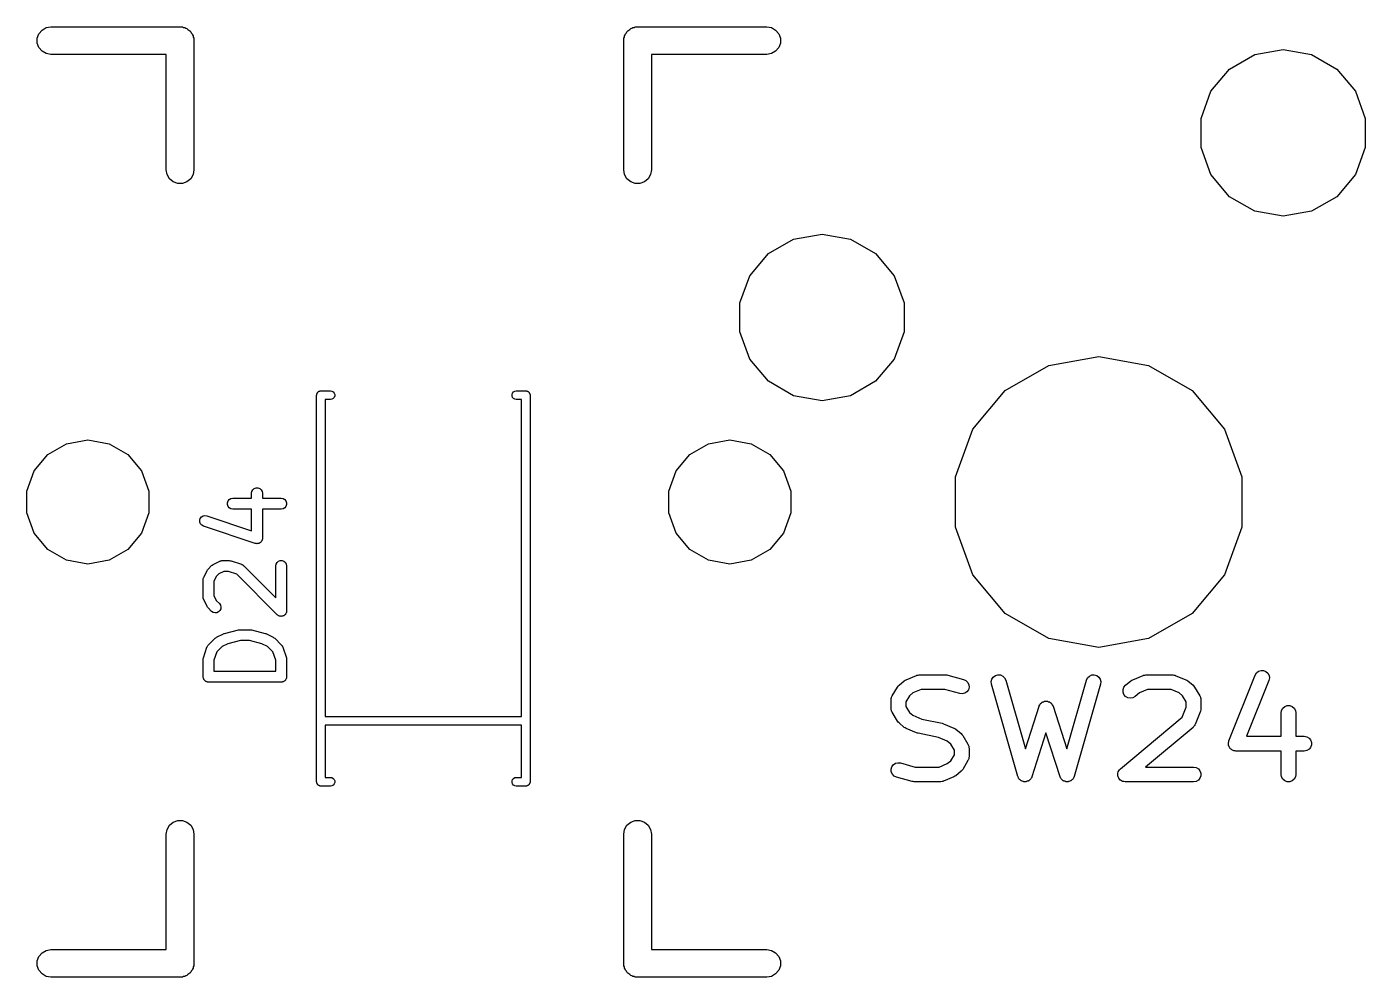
# Model space of a CAD drawing. Header units: millimetres. Extents: x 37 to 156, y -137 to -19.
# Drawn here: x 111.24 to 129.67, y -94.54 to -81.46 of the extents above; entities that cross this region are included whole.
import ezdxf

# ---------------------------------------------------------------- set-up
doc = ezdxf.new("R2010")
doc.units = ezdxf.units.MM
doc.layers.add('BLACK', color=7, linetype='Continuous')

# ---------------------------------------------------------------- blocks, each defined once
blk = doc.blocks.new('hhskb2-F.SilkS')
at = {"layer": 'BLACK'}
for p, q in [((111.507, -81.471), (111.572, -81.4595)), ((111.572, -81.4595), (113.35, -81.4595)), ((113.35, -81.4595), (113.366, -81.4624)), ((113.366, -81.4624), (113.383, -81.4624)), ((113.383, -81.4624), (113.399, -81.4681)), ((119.601, -81.4681), (119.617, -81.4624)), ((119.617, -81.4624), (119.634, -81.4624)), ((119.634, -81.4624), (119.65, -81.4595)), ((119.65, -81.4595), (121.428, -81.4595)), ((121.428, -81.4595), (121.493, -81.471)), ((111.384, -81.6169), (111.407, -81.5547)), ((111.384, -81.6831), (111.384, -81.6169)), ((111.407, -81.5547), (111.45, -81.5041)), ((111.45, -81.5041), (111.507, -81.471)), ((113.399, -81.4681), (113.415, -81.471)), ((113.415, -81.471), (113.43, -81.4793)), ((113.43, -81.4793), (113.445, -81.485)), ((113.445, -81.485), (113.458, -81.4957)), ((113.458, -81.4957), (113.472, -81.5041)), ((113.472, -81.5041), (113.483, -81.5168)), ((113.483, -81.5168), (113.496, -81.5275)), ((113.496, -81.5275), (113.504, -81.542)), ((113.504, -81.542), (113.515, -81.5547)), ((113.515, -81.5547), (113.521, -81.5704)), ((113.521, -81.5704), (113.529, -81.5848)), ((113.529, -81.5848), (113.532, -81.6013)), ((113.532, -81.6013), (113.538, -81.6169)), ((113.538, -81.6169), (113.538, -81.6336)), ((113.538, -81.6336), (113.54, -81.65)), ((119.459, -81.65), (119.462, -81.6336)), ((119.462, -81.6169), (119.468, -81.6013)), ((119.462, -81.6336), (119.462, -81.6169)), ((119.468, -81.6013), (119.471, -81.5848)), ((119.471, -81.5848), (119.479, -81.5704)), ((119.479, -81.5704), (119.485, -81.5547)), ((119.485, -81.5547), (119.496, -81.542)), ((119.496, -81.542), (119.504, -81.5275)), ((119.504, -81.5275), (119.517, -81.5168)), ((119.517, -81.5168), (119.528, -81.5041)), ((119.528, -81.5041), (119.542, -81.4957)), ((119.542, -81.4957), (119.555, -81.485)), ((119.555, -81.485), (119.57, -81.4793)), ((119.57, -81.4793), (119.585, -81.471)), ((119.585, -81.471), (119.601, -81.4681)), ((121.493, -81.471), (121.55, -81.5041)), ((121.55, -81.5041), (121.593, -81.5547)), ((121.593, -81.5547), (121.616, -81.6169)), ((121.616, -81.6169), (121.616, -81.6831)), ((111.407, -81.7452), (111.384, -81.6831)), ((111.45, -81.7959), (111.407, -81.7452)), ((111.507, -81.829), (111.45, -81.7959)), ((111.572, -81.8405), (111.507, -81.829)), ((113.54, -81.65), (113.54, -83.428)), ((119.459, -83.428), (119.459, -81.65)), ((121.493, -81.829), (121.428, -81.8405)), ((121.55, -81.7959), (121.493, -81.829)), ((121.593, -81.7452), (121.55, -81.7959)), ((121.616, -81.6831), (121.593, -81.7452)), ((128.148, -81.8418), (128.54, -81.7726)), ((128.54, -81.7726), (128.932, -81.8418)), ((113.159, -81.8405), (111.572, -81.8405)), ((113.159, -83.428), (113.159, -81.8405)), ((121.428, -81.8405), (119.84, -81.8405)), ((119.84, -81.8405), (119.84, -83.428)), ((127.802, -82.0411), (128.148, -81.8418)), ((128.932, -81.8418), (129.278, -82.0411)), ((127.546, -82.3463), (127.802, -82.0411)), ((129.278, -82.0411), (129.534, -82.3463)), ((127.41, -82.7208), (127.546, -82.3463)), ((129.534, -82.3463), (129.67, -82.7208)), ((127.41, -83.1192), (127.41, -82.7208)), ((129.67, -82.7208), (129.67, -83.1192)), ((127.546, -83.4937), (127.41, -83.1192)), ((129.67, -83.1192), (129.534, -83.4937)), ((113.171, -83.4932), (113.159, -83.428)), ((113.54, -83.428), (113.529, -83.4932)), ((119.471, -83.4932), (119.459, -83.428)), ((119.84, -83.428), (119.829, -83.4932)), ((113.204, -83.5505), (113.171, -83.4932)), ((113.255, -83.593), (113.204, -83.5505)), ((113.317, -83.6156), (113.255, -83.593)), ((113.383, -83.6156), (113.317, -83.6156)), ((113.445, -83.593), (113.383, -83.6156)), ((113.496, -83.5505), (113.445, -83.593)), ((113.529, -83.4932), (113.496, -83.5505)), ((119.504, -83.5505), (119.471, -83.4932)), ((119.555, -83.593), (119.504, -83.5505)), ((119.617, -83.6156), (119.555, -83.593)), ((119.683, -83.6156), (119.617, -83.6156)), ((119.745, -83.593), (119.683, -83.6156)), ((119.796, -83.5505), (119.745, -83.593)), ((119.829, -83.4932), (119.796, -83.5505)), ((127.802, -83.7989), (127.546, -83.4937)), ((129.534, -83.4937), (129.278, -83.7989)), ((128.148, -83.9982), (127.802, -83.7989)), ((129.278, -83.7989), (128.932, -83.9982)), ((128.54, -84.0674), (128.148, -83.9982)), ((128.932, -83.9982), (128.54, -84.0674)), ((121.452, -84.5811), (121.798, -84.3818)), ((121.798, -84.3818), (122.19, -84.3126)), ((122.19, -84.3126), (122.582, -84.3818)), ((122.582, -84.3818), (122.928, -84.5811)), ((121.196, -84.8863), (121.452, -84.5811)), ((122.928, -84.5811), (123.184, -84.8863)), ((121.06, -85.2608), (121.196, -84.8863)), ((123.184, -84.8863), (123.32, -85.2608)), ((121.06, -85.6592), (121.06, -85.2608)), ((123.32, -85.2608), (123.32, -85.6592)), ((121.196, -86.0337), (121.06, -85.6592)), ((123.32, -85.6592), (123.184, -86.0337)), ((121.452, -86.3389), (121.196, -86.0337)), ((123.184, -86.0337), (122.928, -86.3389)), ((125.315, -86.1192), (126, -85.9985)), ((126, -85.9985), (126.685, -86.1192)), ((124.713, -86.4667), (125.315, -86.1192)), ((126.685, -86.1192), (127.287, -86.4667)), ((121.798, -86.5382), (121.452, -86.3389)), ((122.928, -86.3389), (122.582, -86.5382)), ((115.23, -86.53), (115.231, -86.5248)), ((115.23, -91.85), (115.23, -86.53)), ((115.231, -86.5196), (115.233, -86.5147)), ((115.231, -86.5248), (115.231, -86.5196)), ((115.233, -86.5147), (115.234, -86.5095)), ((115.234, -86.5095), (115.236, -86.5049)), ((115.236, -86.5049), (115.238, -86.5)), ((115.238, -86.5), (115.241, -86.496)), ((115.241, -86.496), (115.244, -86.4914)), ((115.244, -86.4914), (115.248, -86.4881)), ((115.248, -86.4881), (115.251, -86.484)), ((115.251, -86.484), (115.256, -86.4814)), ((115.256, -86.4814), (115.26, -86.478)), ((115.26, -86.478), (115.265, -86.4762)), ((115.265, -86.4762), (115.269, -86.4736)), ((115.269, -86.4736), (115.275, -86.4727)), ((115.275, -86.4727), (115.28, -86.4709)), ((115.28, -86.4709), (115.285, -86.4709)), ((115.285, -86.4709), (115.29, -86.47)), ((115.29, -86.47), (115.42, -86.47)), ((115.42, -86.59), (115.35, -86.59)), ((115.35, -86.59), (115.35, -90.95)), ((115.42, -86.47), (115.441, -86.4736)), ((115.441, -86.5864), (115.42, -86.59)), ((115.441, -86.4736), (115.459, -86.484)), ((115.459, -86.576), (115.441, -86.5864)), ((115.459, -86.484), (115.472, -86.5)), ((115.472, -86.56), (115.459, -86.576)), ((115.472, -86.5), (115.479, -86.5196)), ((115.479, -86.5404), (115.472, -86.56)), ((115.479, -86.5196), (115.479, -86.5404)), ((117.921, -86.5196), (117.928, -86.5)), ((117.921, -86.5404), (117.921, -86.5196)), ((117.928, -86.56), (117.921, -86.5404)), ((117.928, -86.5), (117.941, -86.484)), ((117.941, -86.576), (117.928, -86.56)), ((117.941, -86.484), (117.959, -86.4736)), ((117.959, -86.5864), (117.941, -86.576)), ((117.959, -86.4736), (117.98, -86.47)), ((117.98, -86.59), (117.959, -86.5864)), ((117.98, -86.47), (118.11, -86.47)), ((118.05, -86.59), (117.98, -86.59)), ((118.05, -90.95), (118.05, -86.59)), ((118.11, -86.47), (118.115, -86.4709)), ((118.115, -86.4709), (118.12, -86.4709)), ((118.12, -86.4709), (118.125, -86.4727)), ((118.125, -86.4727), (118.131, -86.4736)), ((118.131, -86.4736), (118.135, -86.4762)), ((118.135, -86.4762), (118.14, -86.478)), ((118.14, -86.478), (118.144, -86.4814)), ((118.144, -86.4814), (118.149, -86.484)), ((118.149, -86.484), (118.152, -86.4881)), ((118.152, -86.4881), (118.156, -86.4914)), ((118.156, -86.4914), (118.159, -86.496)), ((118.159, -86.496), (118.162, -86.5)), ((118.162, -86.5), (118.164, -86.5049)), ((118.164, -86.5049), (118.166, -86.5095)), ((118.166, -86.5095), (118.167, -86.5147)), ((118.167, -86.5147), (118.169, -86.5196)), ((118.169, -86.5196), (118.169, -86.5248)), ((118.169, -86.5248), (118.17, -86.53)), ((118.17, -86.53), (118.17, -91.85)), ((122.19, -86.6074), (121.798, -86.5382)), ((122.582, -86.5382), (122.19, -86.6074)), ((124.267, -86.9992), (124.713, -86.4667)), ((127.287, -86.4667), (127.733, -86.9992)), ((111.788, -87.1974), (112.08, -87.1458)), ((112.08, -87.1458), (112.372, -87.1974)), ((120.628, -87.1974), (120.92, -87.1458)), ((120.92, -87.1458), (121.212, -87.1974)), ((124.029, -87.6524), (124.267, -86.9992)), ((127.733, -86.9992), (127.971, -87.6524)), ((111.34, -87.5729), (111.531, -87.3457)), ((111.531, -87.3457), (111.788, -87.1974)), ((112.372, -87.1974), (112.629, -87.3457)), ((112.629, -87.3457), (112.82, -87.5729)), ((120.18, -87.5729), (120.371, -87.3457)), ((120.371, -87.3457), (120.628, -87.1974)), ((121.212, -87.1974), (121.469, -87.3457)), ((121.469, -87.3457), (121.66, -87.5729)), ((111.239, -87.8517), (111.34, -87.5729)), ((112.82, -87.5729), (112.921, -87.8517)), ((120.079, -87.8517), (120.18, -87.5729)), ((121.66, -87.5729), (121.761, -87.8517)), ((124.029, -88.3476), (124.029, -87.6524)), ((127.971, -87.6524), (127.971, -88.3476)), ((111.239, -88.1483), (111.239, -87.8517)), ((112.921, -87.8517), (112.921, -88.1483)), ((114.334, -87.8805), (114.339, -87.8548)), ((114.334, -87.9483), (114.334, -87.8805)), ((114.339, -87.8548), (114.352, -87.8323)), ((114.352, -87.8323), (114.372, -87.8155)), ((114.372, -87.8155), (114.396, -87.8066)), ((114.396, -87.8066), (114.422, -87.8066)), ((114.422, -87.8066), (114.447, -87.8155)), ((114.447, -87.8155), (114.467, -87.8323)), ((114.467, -87.8323), (114.48, -87.8548)), ((114.48, -87.8548), (114.484, -87.8805)), ((114.484, -87.8805), (114.484, -87.9483)), ((120.079, -88.1483), (120.079, -87.8517)), ((121.761, -87.8517), (121.761, -88.1483)), ((114.002, -88.0103), (114.011, -87.9858)), ((114.002, -88.0364), (114.002, -88.0103)), ((114.011, -88.0608), (114.002, -88.0364)), ((114.011, -87.9858), (114.028, -87.9659)), ((114.028, -88.0808), (114.011, -88.0608)), ((114.028, -87.9659), (114.05, -87.9529)), ((114.05, -88.0938), (114.028, -88.0808)), ((114.05, -87.9529), (114.076, -87.9483)), ((114.076, -88.0983), (114.05, -88.0938)), ((114.076, -87.9483), (114.334, -87.9483)), ((114.334, -88.0983), (114.076, -88.0983)), ((114.334, -88.3955), (114.334, -88.0983)), ((114.484, -87.9483), (114.742, -87.9483)), ((114.742, -88.0983), (114.484, -88.0983)), ((114.484, -88.0983), (114.484, -88.4995)), ((114.742, -87.9483), (114.768, -87.9529)), ((114.768, -88.0938), (114.742, -88.0983)), ((114.768, -87.9529), (114.791, -87.9659)), ((114.791, -88.0808), (114.768, -88.0938)), ((114.791, -87.9659), (114.807, -87.9858)), ((114.807, -88.0608), (114.791, -88.0808)), ((114.807, -87.9858), (114.816, -88.0103)), ((114.816, -88.0364), (114.807, -88.0608)), ((114.816, -88.0103), (114.816, -88.0364)), ((111.34, -88.4271), (111.239, -88.1483)), ((112.921, -88.1483), (112.82, -88.4271)), ((113.621, -88.2504), (113.629, -88.2257)), ((113.621, -88.2765), (113.621, -88.2504)), ((113.631, -88.3007), (113.621, -88.2765)), ((113.629, -88.2257), (113.645, -88.2053)), ((113.645, -88.2053), (113.667, -88.1917)), ((113.667, -88.1917), (113.693, -88.1865)), ((113.693, -88.1865), (113.718, -88.1903)), ((113.718, -88.1903), (114.334, -88.3955)), ((120.18, -88.4271), (120.079, -88.1483)), ((121.761, -88.1483), (121.66, -88.4271)), ((111.531, -88.6543), (111.34, -88.4271)), ((112.82, -88.4271), (112.629, -88.6543)), ((113.648, -88.3202), (113.631, -88.3007)), ((113.671, -88.3326), (113.648, -88.3202)), ((114.385, -88.5707), (113.671, -88.3326)), ((120.371, -88.6543), (120.18, -88.4271)), ((121.66, -88.4271), (121.469, -88.6543)), ((124.267, -89.0008), (124.029, -88.3476)), ((127.971, -88.3476), (127.733, -89.0008)), ((114.391, -88.5715), (114.385, -88.5707)), ((114.396, -88.5734), (114.391, -88.5715)), ((114.404, -88.5734), (114.396, -88.5734)), ((114.411, -88.5745), (114.404, -88.5734)), ((114.417, -88.5734), (114.411, -88.5745)), ((114.422, -88.5734), (114.417, -88.5734)), ((114.429, -88.5708), (114.422, -88.5734)), ((114.437, -88.5693), (114.429, -88.5708)), ((114.441, -88.5664), (114.437, -88.5693)), ((114.447, -88.5645), (114.441, -88.5664)), ((114.452, -88.5596), (114.447, -88.5645)), ((114.459, -88.5556), (114.452, -88.5596)), ((114.462, -88.5513), (114.459, -88.5556)), ((114.467, -88.5477), (114.462, -88.5513)), ((114.47, -88.5412), (114.467, -88.5477)), ((114.475, -88.5352), (114.47, -88.5412)), ((114.477, -88.53), (114.475, -88.5352)), ((114.48, -88.5252), (114.477, -88.53)), ((114.481, -88.5177), (114.48, -88.5252)), ((114.483, -88.5105), (114.481, -88.5177)), ((114.484, -88.4995), (114.483, -88.505)), ((114.483, -88.505), (114.483, -88.5105)), ((111.788, -88.8026), (111.531, -88.6543)), ((112.08, -88.8541), (111.788, -88.8026)), ((112.372, -88.8026), (112.08, -88.8541)), ((112.629, -88.6543), (112.372, -88.8026)), ((113.804, -88.861), (113.899, -88.8134)), ((113.899, -88.8134), (113.903, -88.8122)), ((113.903, -88.8122), (113.907, -88.81)), ((113.907, -88.81), (113.916, -88.8085)), ((113.916, -88.8085), (113.924, -88.806)), ((113.924, -88.806), (113.929, -88.8062)), ((113.929, -88.8062), (113.933, -88.8055)), ((113.933, -88.8055), (114.028, -88.8055)), ((114.028, -88.8055), (114.04, -88.8076)), ((114.04, -88.8076), (114.052, -88.8093)), ((114.052, -88.8093), (114.195, -88.8569)), ((114.672, -88.8548), (114.685, -88.8323)), ((114.685, -88.8323), (114.705, -88.8155)), ((114.705, -88.8155), (114.729, -88.8066)), ((114.729, -88.8066), (114.755, -88.8066)), ((114.755, -88.8066), (114.78, -88.8155)), ((114.78, -88.8155), (114.8, -88.8323)), ((114.8, -88.8323), (114.813, -88.8548)), ((120.628, -88.8026), (120.371, -88.6543)), ((120.92, -88.8541), (120.628, -88.8026)), ((121.212, -88.8026), (120.92, -88.8541)), ((121.469, -88.6543), (121.212, -88.8026)), ((113.675, -89.0374), (113.723, -88.9422)), ((113.723, -88.9422), (113.73, -88.9325)), ((113.73, -88.9325), (113.737, -88.9227)), ((113.737, -88.9227), (113.785, -88.8751)), ((113.785, -88.8751), (113.794, -88.8682)), ((113.794, -88.8682), (113.804, -88.861)), ((113.852, -89.0201), (113.817, -89.0887)), ((113.882, -88.9897), (113.852, -89.0201)), ((113.951, -88.9555), (113.882, -88.9897)), ((114.016, -88.9555), (113.951, -88.9555)), ((114.13, -88.9936), (114.016, -88.9555)), ((114.689, -89.5526), (114.13, -88.9936)), ((114.195, -88.8569), (114.198, -88.859)), ((114.198, -88.859), (114.203, -88.8601)), ((114.203, -88.8601), (114.21, -88.8652)), ((114.21, -88.8652), (114.218, -88.8693)), ((114.218, -88.8693), (114.22, -88.8726)), ((114.22, -88.8726), (114.224, -88.8751)), ((114.224, -88.8751), (114.667, -89.3185)), ((114.667, -88.8805), (114.672, -88.8548)), ((114.667, -89.3185), (114.667, -88.8805)), ((114.813, -88.8548), (114.817, -88.8805)), ((114.817, -88.8805), (114.817, -89.4995)), ((124.713, -89.5332), (124.267, -89.0008)), ((127.733, -89.0008), (127.287, -89.5332)), ((113.667, -89.071), (113.668, -89.0667)), ((113.667, -89.309), (113.667, -89.071)), ((113.668, -89.0624), (113.67, -89.054)), ((113.668, -89.0667), (113.668, -89.0624)), ((113.67, -89.054), (113.672, -89.0453)), ((113.672, -89.0453), (113.674, -89.0416)), ((113.674, -89.0416), (113.675, -89.0374)), ((113.817, -89.0887), (113.817, -89.2913)), ((113.668, -89.3133), (113.667, -89.309)), ((113.668, -89.3176), (113.668, -89.3133)), ((113.67, -89.326), (113.668, -89.3176)), ((113.672, -89.3347), (113.67, -89.326)), ((113.674, -89.3384), (113.672, -89.3347)), ((113.675, -89.3426), (113.674, -89.3384)), ((113.723, -89.4378), (113.675, -89.3426)), ((113.817, -89.2913), (113.852, -89.3599)), ((113.852, -89.3599), (113.891, -89.3989)), ((113.73, -89.4475), (113.723, -89.4378)), ((113.737, -89.4573), (113.73, -89.4475)), ((113.785, -89.5049), (113.737, -89.4573)), ((113.806, -89.5199), (113.785, -89.5049)), ((113.831, -89.5266), (113.806, -89.5199)), ((113.857, -89.5243), (113.831, -89.5266)), ((113.881, -89.5133), (113.857, -89.5243)), ((113.899, -89.4949), (113.881, -89.5133)), ((113.891, -89.3989), (113.906, -89.4202)), ((113.91, -89.4713), (113.899, -89.4949)), ((113.906, -89.4202), (113.912, -89.4454)), ((113.912, -89.4454), (113.91, -89.4713)), ((114.697, -89.5582), (114.689, -89.5526)), ((114.705, -89.5645), (114.697, -89.5582)), ((114.708, -89.5656), (114.705, -89.5645)), ((114.711, -89.5675), (114.708, -89.5656)), ((114.72, -89.57), (114.711, -89.5675)), ((114.729, -89.5734), (114.72, -89.57)), ((114.733, -89.5734), (114.729, -89.5734)), ((114.736, -89.5742), (114.733, -89.5734)), ((114.746, -89.5734), (114.736, -89.5742)), ((114.755, -89.5734), (114.746, -89.5734)), ((114.759, -89.5723), (114.755, -89.5734)), ((114.762, -89.572), (114.759, -89.5723)), ((114.771, -89.5678), (114.762, -89.572)), ((114.78, -89.5645), (114.771, -89.5678)), ((114.782, -89.5624), (114.78, -89.5645)), ((114.785, -89.561), (114.782, -89.5624)), ((114.792, -89.554), (114.785, -89.561)), ((114.8, -89.5477), (114.792, -89.554)), ((114.801, -89.5449), (114.8, -89.5477)), ((114.804, -89.5425), (114.801, -89.5449)), ((114.808, -89.5337), (114.804, -89.5425)), ((114.813, -89.5252), (114.808, -89.5337)), ((114.815, -89.5189), (114.813, -89.5219)), ((114.813, -89.5219), (114.813, -89.5252)), ((114.816, -89.5092), (114.815, -89.5189)), ((114.817, -89.4995), (114.816, -89.5092)), ((125.315, -89.8808), (124.713, -89.5332)), ((127.287, -89.5332), (126.685, -89.8808)), ((114.162, -89.7595), (114.171, -89.7579)), ((114.171, -89.7579), (114.314, -89.7579)), ((114.314, -89.7579), (114.323, -89.7595)), ((113.737, -89.9703), (113.832, -89.8751)), ((113.832, -89.8751), (113.842, -89.8682)), ((113.842, -89.8682), (113.852, -89.861)), ((113.852, -89.861), (113.947, -89.8134)), ((113.947, -89.8134), (113.955, -89.8111)), ((113.955, -89.8111), (113.962, -89.8077)), ((113.962, -89.8077), (114.153, -89.7601)), ((114.18, -89.9079), (114.007, -89.9512)), ((114.153, -89.7601), (114.162, -89.7595)), ((114.305, -89.9079), (114.18, -89.9079)), ((114.478, -89.9512), (114.305, -89.9079)), ((114.323, -89.7595), (114.332, -89.7601)), ((114.332, -89.7601), (114.522, -89.8077)), ((114.522, -89.8077), (114.53, -89.8111)), ((114.53, -89.8111), (114.538, -89.8134)), ((114.538, -89.8134), (114.633, -89.861)), ((114.633, -89.861), (114.643, -89.8682)), ((114.643, -89.8682), (114.653, -89.8751)), ((114.653, -89.8751), (114.748, -89.9703)), ((126, -90.0015), (125.315, -89.8808)), ((126.685, -89.8808), (126, -90.0015)), ((113.671, -90.1425), (113.719, -89.9996)), ((113.719, -89.9996), (113.721, -89.9958)), ((113.721, -89.9958), (113.722, -89.9916)), ((113.722, -89.9916), (113.727, -89.9844)), ((113.727, -89.9844), (113.731, -89.9767)), ((113.731, -89.9767), (113.734, -89.9738)), ((113.734, -89.9738), (113.737, -89.9703)), ((113.856, -90.0638), (113.817, -90.1784)), ((113.93, -89.9897), (113.856, -90.0638)), ((114.007, -89.9512), (113.93, -89.9897)), ((114.555, -89.9897), (114.478, -89.9512)), ((114.629, -90.0638), (114.555, -89.9897)), ((114.667, -90.1784), (114.629, -90.0638)), ((114.748, -89.9703), (114.75, -89.9738)), ((114.75, -89.9738), (114.754, -89.9767)), ((114.754, -89.9767), (114.758, -89.9844)), ((114.758, -89.9844), (114.763, -89.9916)), ((114.763, -89.9916), (114.764, -89.9958)), ((114.764, -89.9958), (114.766, -89.9996)), ((114.766, -89.9996), (114.814, -90.1425)), ((113.667, -90.1662), (113.669, -90.1543)), ((113.667, -90.4043), (113.667, -90.1662)), ((113.669, -90.1543), (113.671, -90.1425)), ((113.817, -90.1784), (113.817, -90.3293)), ((114.667, -90.3293), (114.667, -90.1784)), ((114.814, -90.1425), (114.815, -90.1543)), ((114.815, -90.1543), (114.817, -90.1662)), ((114.817, -90.1662), (114.817, -90.4043)), ((113.669, -90.4107), (113.667, -90.4043)), ((113.669, -90.4173), (113.669, -90.4107)), ((113.671, -90.4235), (113.669, -90.4173)), ((113.672, -90.4299), (113.671, -90.4235)), ((113.675, -90.4356), (113.672, -90.4299)), ((113.677, -90.4418), (113.675, -90.4356)), ((113.682, -90.4468), (113.677, -90.4418)), ((113.685, -90.4525), (113.682, -90.4468)), ((113.69, -90.4567), (113.685, -90.4525)), ((113.694, -90.4617), (113.69, -90.4567)), ((113.7, -90.465), (113.694, -90.4617)), ((113.705, -90.4692), (113.7, -90.465)), ((113.711, -90.4715), (113.705, -90.4692)), ((113.717, -90.4748), (113.711, -90.4715)), ((113.723, -90.4759), (113.717, -90.4748)), ((113.729, -90.4781), (113.723, -90.4759)), ((113.736, -90.4781), (113.729, -90.4781)), ((113.742, -90.4793), (113.736, -90.4781)), ((114.742, -90.4793), (113.742, -90.4793)), ((113.817, -90.3293), (114.667, -90.3293)), ((114.749, -90.4781), (114.742, -90.4793)), ((114.755, -90.4781), (114.749, -90.4781)), ((114.762, -90.4759), (114.755, -90.4781)), ((114.768, -90.4748), (114.762, -90.4759)), ((114.774, -90.4715), (114.768, -90.4748)), ((114.78, -90.4692), (114.774, -90.4715)), ((114.785, -90.465), (114.78, -90.4692)), ((114.791, -90.4617), (114.785, -90.465)), ((114.795, -90.4567), (114.791, -90.4617)), ((114.8, -90.4525), (114.795, -90.4567)), ((114.803, -90.4468), (114.8, -90.4525)), ((114.807, -90.4418), (114.803, -90.4468)), ((114.81, -90.4356), (114.807, -90.4418)), ((114.813, -90.4299), (114.81, -90.4356)), ((114.814, -90.4235), (114.813, -90.4299)), ((114.816, -90.4173), (114.814, -90.4235)), ((114.817, -90.4043), (114.816, -90.4107)), ((114.816, -90.4107), (114.816, -90.4173)), ((123.25, -90.5224), (123.322, -90.4619)), ((123.322, -90.4619), (123.336, -90.4544)), ((123.336, -90.4544), (123.348, -90.4462)), ((123.348, -90.4462), (123.493, -90.3857)), ((123.493, -90.3857), (123.496, -90.3852)), ((123.496, -90.3852), (123.498, -90.3841)), ((123.498, -90.3841), (123.513, -90.3814)), ((123.513, -90.3814), (123.528, -90.378)), ((123.528, -90.378), (123.53, -90.3783)), ((123.53, -90.3783), (123.533, -90.3779)), ((123.533, -90.3779), (123.895, -90.3779)), ((123.895, -90.3779), (123.909, -90.3803)), ((123.909, -90.3803), (123.923, -90.3816)), ((123.923, -90.3816), (124.14, -90.4421)), ((124.14, -90.4421), (124.172, -90.4573)), ((124.172, -90.4573), (124.197, -90.4825)), ((124.197, -90.4825), (124.212, -90.5146)), ((124.52, -90.4723), (124.528, -90.4381)), ((124.523, -90.5074), (124.52, -90.4723)), ((124.528, -90.4381), (124.548, -90.4089)), ((124.548, -90.4089), (124.577, -90.3882)), ((124.577, -90.3882), (124.611, -90.3785)), ((124.611, -90.3785), (124.646, -90.381)), ((124.646, -90.381), (124.678, -90.3953)), ((124.678, -90.3953), (124.703, -90.4199)), ((124.703, -90.4199), (124.719, -90.4516)), ((124.719, -90.4516), (124.99, -91.399)), ((125.559, -91.399), (125.83, -90.4516)), ((125.83, -90.4516), (125.845, -90.4199)), ((125.845, -90.4199), (125.871, -90.3953)), ((125.871, -90.3953), (125.903, -90.381)), ((125.903, -90.381), (125.938, -90.3785)), ((125.938, -90.3785), (125.972, -90.3882)), ((125.972, -90.3882), (126, -90.4089)), ((126, -90.4089), (126.02, -90.4381)), ((126.02, -90.4381), (126.029, -90.4723)), ((126.029, -90.4723), (126.025, -90.5074)), ((126.37, -90.5224), (126.443, -90.4619)), ((126.443, -90.4619), (126.456, -90.4544)), ((126.456, -90.4544), (126.469, -90.4462)), ((126.469, -90.4462), (126.614, -90.3857)), ((126.614, -90.3857), (126.616, -90.3852)), ((126.616, -90.3852), (126.618, -90.3841)), ((126.618, -90.3841), (126.634, -90.3814)), ((126.634, -90.3814), (126.648, -90.378)), ((126.648, -90.378), (126.651, -90.3783)), ((126.651, -90.3783), (126.653, -90.3779)), ((126.653, -90.3779), (127.016, -90.3779)), ((127.016, -90.3779), (127.018, -90.3783)), ((127.018, -90.3783), (127.021, -90.378)), ((127.021, -90.378), (127.036, -90.3814)), ((127.036, -90.3814), (127.051, -90.3841)), ((127.051, -90.3841), (127.053, -90.3852)), ((127.053, -90.3852), (127.055, -90.3857)), ((127.055, -90.3857), (127.2, -90.4462)), ((127.2, -90.4462), (127.213, -90.4544)), ((127.213, -90.4544), (127.226, -90.4619)), ((127.226, -90.4619), (127.299, -90.5224)), ((127.793, -91.2885), (128.155, -90.3813)), ((128.344, -90.4568), (128.037, -91.2246)), ((128.155, -90.3813), (128.174, -90.3513)), ((128.174, -90.3513), (128.202, -90.3295)), ((128.202, -90.3295), (128.235, -90.3185)), ((128.235, -90.3185), (128.27, -90.3196)), ((128.27, -90.3196), (128.303, -90.3327)), ((128.303, -90.3327), (128.33, -90.3562)), ((128.33, -90.3562), (128.346, -90.3873)), ((128.351, -90.4222), (128.344, -90.4568)), ((128.346, -90.3873), (128.351, -90.4222)), ((123.147, -90.6867), (123.152, -90.6782)), ((123.152, -90.6782), (123.155, -90.6692)), ((123.155, -90.6692), (123.228, -90.5482)), ((123.228, -90.5482), (123.239, -90.5354)), ((123.239, -90.5354), (123.25, -90.5224)), ((123.393, -90.6675), (123.344, -90.7496)), ((123.441, -90.6279), (123.393, -90.6675)), ((123.553, -90.5811), (123.441, -90.6279)), ((123.882, -90.5811), (123.553, -90.5811)), ((124.086, -90.6379), (123.882, -90.5811)), ((124.121, -90.6413), (124.086, -90.6379)), ((124.155, -90.6325), (124.121, -90.6413)), ((124.184, -90.6125), (124.155, -90.6325)), ((124.205, -90.5838), (124.184, -90.6125)), ((124.214, -90.5498), (124.205, -90.5838)), ((124.212, -90.5146), (124.214, -90.5498)), ((124.886, -91.7774), (124.523, -90.5074)), ((126.025, -90.5074), (125.662, -91.7774)), ((126.335, -90.5825), (126.348, -90.5494)), ((126.335, -90.6178), (126.335, -90.5825)), ((126.347, -90.651), (126.335, -90.6178)), ((126.37, -90.6781), (126.347, -90.651)), ((126.348, -90.5494), (126.37, -90.5224)), ((126.4, -90.6958), (126.37, -90.6781)), ((126.5, -90.6785), (126.47, -90.6961)), ((126.561, -90.6279), (126.5, -90.6785)), ((126.673, -90.5811), (126.561, -90.6279)), ((126.996, -90.5811), (126.673, -90.5811)), ((127.108, -90.6279), (126.996, -90.5811)), ((127.155, -90.6675), (127.108, -90.6279)), ((127.205, -90.7496), (127.155, -90.6675)), ((127.299, -90.5224), (127.31, -90.5354)), ((127.31, -90.5354), (127.321, -90.5482)), ((127.321, -90.5482), (127.393, -90.6692)), ((127.393, -90.6692), (127.397, -90.6782)), ((127.397, -90.6782), (127.402, -90.6867)), ((123.141, -90.7214), (123.142, -90.7118)), ((123.141, -90.8424), (123.141, -90.7214)), ((123.142, -90.852), (123.141, -90.8424)), ((123.142, -90.7118), (123.143, -90.7021)), ((123.143, -90.8617), (123.142, -90.852)), ((123.143, -90.7021), (123.145, -90.6946)), ((123.145, -90.8692), (123.143, -90.8617)), ((123.145, -90.6946), (123.147, -90.6867)), ((123.344, -90.7496), (123.344, -90.8142)), ((123.344, -90.8142), (123.393, -90.8963)), ((124.99, -91.399), (125.178, -90.8114)), ((125.178, -90.8114), (125.179, -90.8078)), ((125.179, -90.8078), (125.18, -90.8039)), ((125.18, -90.8039), (125.188, -90.7923)), ((125.188, -90.7923), (125.194, -90.7802)), ((125.194, -90.7802), (125.197, -90.7775)), ((125.197, -90.7775), (125.199, -90.7741)), ((125.199, -90.7741), (125.21, -90.7657)), ((125.21, -90.7657), (125.22, -90.7565)), ((125.22, -90.7565), (125.224, -90.7549)), ((125.224, -90.7549), (125.227, -90.7525)), ((125.227, -90.7525), (125.24, -90.7483)), ((125.24, -90.7483), (125.253, -90.7431)), ((125.253, -90.7431), (125.257, -90.7429)), ((125.257, -90.7429), (125.261, -90.7417)), ((125.261, -90.7417), (125.274, -90.7422)), ((125.274, -90.7422), (125.288, -90.7417)), ((125.288, -90.7417), (125.292, -90.7429)), ((125.292, -90.7429), (125.296, -90.7431)), ((125.296, -90.7431), (125.309, -90.7483)), ((125.309, -90.7483), (125.322, -90.7525)), ((125.322, -90.7525), (125.325, -90.7549)), ((125.325, -90.7549), (125.329, -90.7565)), ((125.329, -90.7565), (125.339, -90.7657)), ((125.339, -90.7657), (125.349, -90.7741)), ((125.349, -90.7741), (125.352, -90.7775)), ((125.352, -90.7775), (125.355, -90.7802)), ((125.355, -90.7802), (125.361, -90.7923)), ((125.361, -90.7923), (125.368, -90.8039)), ((125.368, -90.8039), (125.369, -90.8078)), ((125.369, -90.8078), (125.371, -90.8114)), ((125.371, -90.8114), (125.559, -91.399)), ((126.435, -90.7021), (126.4, -90.6958)), ((126.47, -90.6961), (126.435, -90.7021)), ((127.149, -90.9622), (127.205, -90.8228)), ((127.205, -90.8228), (127.205, -90.7496)), ((127.402, -90.6867), (127.403, -90.6946)), ((127.405, -90.8613), (127.402, -90.8771)), ((127.403, -90.6946), (127.406, -90.7021)), ((127.408, -90.8456), (127.405, -90.8613)), ((127.406, -90.7021), (127.406, -90.7118)), ((127.406, -90.7118), (127.408, -90.7214)), ((127.408, -90.7214), (127.408, -90.8424)), ((127.408, -90.8424), (127.408, -90.844)), ((127.408, -90.844), (127.408, -90.8456)), ((128.517, -90.8681), (128.535, -90.8375)), ((128.535, -90.8375), (128.562, -90.8149)), ((128.562, -90.8149), (128.595, -90.8028)), ((128.595, -90.8028), (128.63, -90.8028)), ((128.63, -90.8028), (128.663, -90.8149)), ((128.663, -90.8149), (128.69, -90.8375)), ((128.69, -90.8375), (128.708, -90.8681)), ((115.35, -90.95), (118.05, -90.95)), ((123.147, -90.8771), (123.145, -90.8692)), ((123.152, -90.8856), (123.147, -90.8771)), ((123.155, -90.8947), (123.152, -90.8856)), ((123.228, -91.0156), (123.155, -90.8947)), ((123.239, -91.0284), (123.228, -91.0156)), ((123.25, -91.0414), (123.239, -91.0284)), ((123.322, -91.1019), (123.25, -91.0414)), ((123.393, -90.8963), (123.441, -90.9359)), ((123.441, -90.9359), (123.563, -90.9868)), ((123.563, -90.9868), (123.844, -91.0453)), ((123.844, -91.0453), (123.853, -91.0489)), ((123.853, -91.0489), (123.862, -91.051)), ((126.298, -91.6715), (127.149, -90.9622)), ((127.401, -90.8801), (127.328, -91.0615)), ((127.402, -90.8771), (127.401, -90.8785)), ((127.401, -90.8785), (127.401, -90.8801)), ((128.511, -90.9029), (128.517, -90.8681)), ((128.511, -91.2246), (128.511, -90.9029)), ((128.708, -90.8681), (128.714, -90.9029)), ((128.714, -90.9029), (128.714, -91.2246)), ((118.05, -91.07), (115.35, -91.07)), ((115.35, -91.07), (115.35, -91.79)), ((118.05, -91.79), (118.05, -91.07)), ((123.336, -91.1094), (123.322, -91.1019)), ((123.348, -91.1176), (123.336, -91.1094)), ((123.493, -91.1781), (123.348, -91.1176)), ((123.503, -91.1802), (123.493, -91.1781)), ((123.512, -91.1837), (123.503, -91.1802)), ((123.793, -91.2423), (123.512, -91.1837)), ((123.862, -91.051), (124.007, -91.1115)), ((124.007, -91.1115), (124.02, -91.1196)), ((124.02, -91.1196), (124.033, -91.1272)), ((124.033, -91.1272), (124.106, -91.1877)), ((124.106, -91.1877), (124.117, -91.2006)), ((124.117, -91.2006), (124.128, -91.2134)), ((124.128, -91.2134), (124.2, -91.3344)), ((125.274, -91.1757), (125.081, -91.7805)), ((125.468, -91.7805), (125.274, -91.1757)), ((127.299, -91.1019), (126.643, -91.6479)), ((127.304, -91.0962), (127.299, -91.1019)), ((127.309, -91.0915), (127.304, -91.0962)), ((127.315, -91.0828), (127.309, -91.0915)), ((127.322, -91.0749), (127.315, -91.0828)), ((127.324, -91.0679), (127.322, -91.0749)), ((127.328, -91.0615), (127.324, -91.0679)), ((128.037, -91.2246), (128.511, -91.2246)), ((128.714, -91.2246), (128.83, -91.2246)), ((128.83, -91.2246), (128.865, -91.2307)), ((128.865, -91.2307), (128.896, -91.2484)), ((123.915, -91.2931), (123.793, -91.2423)), ((123.962, -91.3327), (123.915, -91.2931)), ((124.012, -91.4148), (123.962, -91.3327)), ((124.012, -91.4795), (124.012, -91.4148)), ((124.2, -91.3344), (124.204, -91.3435)), ((124.204, -91.3435), (124.209, -91.3519)), ((124.209, -91.3519), (124.21, -91.3598)), ((124.21, -91.3598), (124.213, -91.3673)), ((124.213, -91.3673), (124.213, -91.3771)), ((124.213, -91.3771), (124.215, -91.3867)), ((124.215, -91.3867), (124.215, -91.5076)), ((127.785, -91.323), (127.787, -91.3158)), ((127.787, -91.3334), (127.785, -91.323)), ((127.787, -91.3085), (127.79, -91.2987)), ((127.787, -91.3158), (127.787, -91.3085)), ((127.787, -91.3438), (127.787, -91.3334)), ((127.789, -91.3507), (127.787, -91.3438)), ((127.79, -91.3579), (127.789, -91.3507)), ((127.79, -91.2987), (127.793, -91.2885)), ((127.795, -91.3672), (127.79, -91.3579)), ((127.799, -91.377), (127.795, -91.3672)), ((127.804, -91.3826), (127.799, -91.377)), ((127.807, -91.389), (127.804, -91.3826)), ((127.815, -91.396), (127.807, -91.389)), ((127.822, -91.404), (127.815, -91.396)), ((127.828, -91.4077), (127.822, -91.404)), ((127.833, -91.4125), (127.828, -91.4077)), ((127.843, -91.4164), (127.833, -91.4125)), ((127.852, -91.4217), (127.843, -91.4164)), ((128.896, -91.404), (128.865, -91.4217)), ((128.896, -91.2484), (128.918, -91.2754)), ((128.918, -91.377), (128.896, -91.404)), ((128.918, -91.2754), (128.93, -91.3085)), ((128.93, -91.3438), (128.918, -91.377)), ((128.93, -91.3085), (128.93, -91.3438)), ((123.171, -91.6166), (123.2, -91.5966)), ((123.2, -91.5966), (123.234, -91.5878)), ((123.234, -91.5878), (123.269, -91.5912)), ((123.269, -91.5912), (123.474, -91.6479)), ((123.803, -91.6479), (123.915, -91.6012)), ((123.915, -91.6012), (123.962, -91.5615)), ((123.962, -91.5615), (124.012, -91.4795)), ((124.2, -91.5599), (124.128, -91.6808)), ((124.204, -91.5508), (124.2, -91.5599)), ((124.209, -91.5424), (124.204, -91.5508)), ((124.21, -91.5344), (124.209, -91.5424)), ((124.213, -91.5269), (124.21, -91.5344)), ((124.215, -91.5076), (124.213, -91.5172)), ((124.213, -91.5172), (124.213, -91.5269)), ((127.859, -91.4229), (127.852, -91.4217)), ((127.866, -91.4256), (127.859, -91.4229)), ((127.877, -91.426), (127.866, -91.4256)), ((127.887, -91.4278), (127.877, -91.426)), ((128.511, -91.4278), (127.887, -91.4278)), ((128.511, -91.7495), (128.511, -91.4278)), ((128.83, -91.4278), (128.714, -91.4278)), ((128.714, -91.4278), (128.714, -91.7495)), ((128.865, -91.4217), (128.83, -91.4278)), ((123.141, -91.6793), (123.151, -91.6453)), ((123.144, -91.7144), (123.141, -91.6793)), ((123.159, -91.7466), (123.144, -91.7144)), ((123.151, -91.6453), (123.171, -91.6166)), ((123.183, -91.7717), (123.159, -91.7466)), ((123.215, -91.7869), (123.183, -91.7717)), ((123.474, -91.6479), (123.803, -91.6479)), ((124.007, -91.7828), (123.862, -91.8433)), ((124.02, -91.7746), (124.007, -91.7828)), ((124.033, -91.7671), (124.02, -91.7746)), ((124.106, -91.7066), (124.033, -91.7671)), ((124.117, -91.6937), (124.106, -91.7066)), ((124.128, -91.6808), (124.117, -91.6937)), ((124.889, -91.7825), (124.886, -91.7774)), ((124.89, -91.788), (124.889, -91.7825)), ((125.078, -91.7855), (125.077, -91.7909)), ((125.081, -91.7805), (125.078, -91.7855)), ((125.47, -91.7855), (125.468, -91.7805)), ((125.472, -91.7909), (125.47, -91.7855)), ((125.66, -91.7825), (125.659, -91.788)), ((125.662, -91.7774), (125.66, -91.7825)), ((126.263, -91.7315), (126.269, -91.7151)), ((126.263, -91.7317), (126.263, -91.7315)), ((126.263, -91.7319), (126.263, -91.7317)), ((126.263, -91.7492), (126.263, -91.7319)), ((126.263, -91.7668), (126.263, -91.7492)), ((126.263, -91.767), (126.263, -91.7668)), ((126.263, -91.7672), (126.263, -91.767)), ((126.269, -91.7835), (126.263, -91.7672)), ((126.269, -91.7151), (126.275, -91.6987)), ((126.275, -91.8), (126.269, -91.7835)), ((126.275, -91.6984), (126.286, -91.685)), ((126.275, -91.6986), (126.275, -91.6984)), ((126.275, -91.6987), (126.275, -91.6986)), ((126.286, -91.685), (126.298, -91.6717)), ((126.298, -91.6716), (126.298, -91.6715)), ((126.298, -91.6717), (126.298, -91.6716)), ((126.643, -91.6479), (127.306, -91.6479)), ((127.306, -91.6479), (127.341, -91.6541)), ((127.341, -91.6541), (127.372, -91.6717)), ((127.372, -91.6717), (127.394, -91.6987)), ((127.394, -91.6987), (127.406, -91.7319)), ((127.406, -91.7672), (127.394, -91.8003)), ((127.406, -91.7319), (127.406, -91.7672)), ((128.517, -91.7843), (128.511, -91.7495)), ((128.535, -91.8148), (128.517, -91.7843)), ((128.708, -91.7843), (128.69, -91.8148)), ((128.714, -91.7495), (128.708, -91.7843)), ((115.231, -91.8552), (115.23, -91.85)), ((115.231, -91.8604), (115.231, -91.8552)), ((115.233, -91.8653), (115.231, -91.8604)), ((115.234, -91.8705), (115.233, -91.8653)), ((115.236, -91.8751), (115.234, -91.8705)), ((115.238, -91.88), (115.236, -91.8751)), ((115.241, -91.884), (115.238, -91.88)), ((115.244, -91.8886), (115.241, -91.884)), ((115.248, -91.8919), (115.244, -91.8886)), ((115.251, -91.896), (115.248, -91.8919)), ((115.256, -91.8986), (115.251, -91.896)), ((115.26, -91.902), (115.256, -91.8986)), ((115.265, -91.9038), (115.26, -91.902)), ((115.269, -91.9064), (115.265, -91.9038)), ((115.275, -91.9073), (115.269, -91.9064)), ((115.28, -91.9091), (115.275, -91.9073)), ((115.285, -91.9091), (115.28, -91.9091)), ((115.29, -91.91), (115.285, -91.9091)), ((115.42, -91.91), (115.29, -91.91)), ((115.35, -91.79), (115.42, -91.79)), ((115.42, -91.79), (115.441, -91.7936)), ((115.441, -91.9064), (115.42, -91.91)), ((115.441, -91.7936), (115.459, -91.804)), ((115.459, -91.896), (115.441, -91.9064)), ((115.459, -91.804), (115.472, -91.82)), ((115.472, -91.88), (115.459, -91.896)), ((115.472, -91.82), (115.479, -91.8396)), ((115.479, -91.8604), (115.472, -91.88)), ((115.479, -91.8396), (115.479, -91.8604)), ((117.921, -91.8396), (117.928, -91.82)), ((117.921, -91.8604), (117.921, -91.8396)), ((117.928, -91.88), (117.921, -91.8604)), ((117.928, -91.82), (117.941, -91.804)), ((117.941, -91.896), (117.928, -91.88)), ((117.941, -91.804), (117.959, -91.7936)), ((117.959, -91.9064), (117.941, -91.896)), ((117.959, -91.7936), (117.98, -91.79)), ((117.98, -91.91), (117.959, -91.9064)), ((117.98, -91.79), (118.05, -91.79)), ((118.11, -91.91), (117.98, -91.91)), ((118.115, -91.9091), (118.11, -91.91)), ((118.12, -91.9091), (118.115, -91.9091)), ((118.125, -91.9073), (118.12, -91.9091)), ((118.131, -91.9064), (118.125, -91.9073)), ((118.135, -91.9038), (118.131, -91.9064)), ((118.14, -91.902), (118.135, -91.9038)), ((118.144, -91.8986), (118.14, -91.902)), ((118.149, -91.896), (118.144, -91.8986)), ((118.152, -91.8919), (118.149, -91.896)), ((118.156, -91.8886), (118.152, -91.8919)), ((118.159, -91.884), (118.156, -91.8886)), ((118.162, -91.88), (118.159, -91.884)), ((118.164, -91.8751), (118.162, -91.88)), ((118.166, -91.8705), (118.164, -91.8751)), ((118.167, -91.8653), (118.166, -91.8705)), ((118.169, -91.8604), (118.167, -91.8653)), ((118.17, -91.85), (118.169, -91.8552)), ((118.169, -91.8552), (118.169, -91.8604)), ((123.433, -91.8474), (123.215, -91.7869)), ((123.446, -91.8487), (123.433, -91.8474)), ((123.46, -91.8511), (123.446, -91.8487)), ((123.823, -91.8511), (123.46, -91.8511)), ((123.825, -91.8507), (123.823, -91.8511)), ((123.828, -91.851), (123.825, -91.8507)), ((123.842, -91.8477), (123.828, -91.851)), ((123.858, -91.845), (123.842, -91.8477)), ((123.86, -91.8438), (123.858, -91.845)), ((123.862, -91.8433), (123.86, -91.8438)), ((124.896, -91.7983), (124.89, -91.788)), ((124.902, -91.8092), (124.896, -91.7983)), ((124.906, -91.8131), (124.902, -91.8092)), ((124.909, -91.8178), (124.906, -91.8131)), ((124.918, -91.8253), (124.909, -91.8178)), ((124.927, -91.8337), (124.918, -91.8253)), ((124.932, -91.836), (124.927, -91.8337)), ((124.937, -91.8394), (124.932, -91.836)), ((124.948, -91.8431), (124.937, -91.8394)), ((124.959, -91.8481), (124.948, -91.8431)), ((124.965, -91.8485), (124.959, -91.8481)), ((124.97, -91.8502), (124.965, -91.8485)), ((124.982, -91.8497), (124.97, -91.8502)), ((124.995, -91.8506), (124.982, -91.8497)), ((125, -91.849), (124.995, -91.8506)), ((125.006, -91.8488), (125, -91.849)), ((125.017, -91.8442), (125.006, -91.8488)), ((125.028, -91.8409), (125.017, -91.8442)), ((125.033, -91.8376), (125.028, -91.8409)), ((125.038, -91.8354), (125.033, -91.8376)), ((125.047, -91.8273), (125.038, -91.8354)), ((125.057, -91.8202), (125.047, -91.8273)), ((125.06, -91.8155), (125.057, -91.8202)), ((125.064, -91.8117), (125.06, -91.8155)), ((125.07, -91.801), (125.064, -91.8117)), ((125.077, -91.7909), (125.07, -91.801)), ((125.479, -91.801), (125.472, -91.7909)), ((125.484, -91.8117), (125.479, -91.801)), ((125.488, -91.8155), (125.484, -91.8117)), ((125.492, -91.8202), (125.488, -91.8155)), ((125.501, -91.8273), (125.492, -91.8202)), ((125.51, -91.8354), (125.501, -91.8273)), ((125.516, -91.8376), (125.51, -91.8354)), ((125.52, -91.8409), (125.516, -91.8376)), ((125.532, -91.8442), (125.52, -91.8409)), ((125.543, -91.8488), (125.532, -91.8442)), ((125.549, -91.849), (125.543, -91.8488)), ((125.554, -91.8506), (125.549, -91.849)), ((125.566, -91.8497), (125.554, -91.8506)), ((125.578, -91.8502), (125.566, -91.8497)), ((125.584, -91.8485), (125.578, -91.8502)), ((125.589, -91.8481), (125.584, -91.8485)), ((125.6, -91.8431), (125.589, -91.8481)), ((125.612, -91.8394), (125.6, -91.8431)), ((125.616, -91.836), (125.612, -91.8394)), ((125.621, -91.8337), (125.616, -91.836)), ((125.63, -91.8253), (125.621, -91.8337)), ((125.64, -91.8178), (125.63, -91.8253)), ((125.643, -91.8131), (125.64, -91.8178)), ((125.647, -91.8092), (125.643, -91.8131)), ((125.652, -91.7983), (125.647, -91.8092)), ((125.659, -91.788), (125.652, -91.7983)), ((126.275, -91.8002), (126.275, -91.8)), ((126.275, -91.8003), (126.275, -91.8002)), ((126.286, -91.8138), (126.275, -91.8003)), ((126.297, -91.8271), (126.286, -91.8138)), ((126.297, -91.8272), (126.297, -91.8271)), ((126.298, -91.8274), (126.297, -91.8272)), ((126.313, -91.8361), (126.298, -91.8274)), ((126.328, -91.8449), (126.313, -91.8361)), ((126.328, -91.845), (126.328, -91.8449)), ((126.328, -91.8449), (126.328, -91.8449)), ((126.345, -91.8481), (126.328, -91.845)), ((126.363, -91.8511), (126.345, -91.8481)), ((127.306, -91.8511), (126.363, -91.8511)), ((126.363, -91.8511), (126.363, -91.8511)), ((126.363, -91.8511), (126.363, -91.8511)), ((127.341, -91.845), (127.306, -91.8511)), ((127.372, -91.8274), (127.341, -91.845)), ((127.394, -91.8003), (127.372, -91.8274)), ((128.562, -91.8375), (128.535, -91.8148)), ((128.595, -91.8496), (128.562, -91.8375)), ((128.63, -91.8496), (128.595, -91.8496)), ((128.663, -91.8375), (128.63, -91.8496)), ((128.69, -91.8148), (128.663, -91.8375)), ((113.159, -92.572), (113.171, -92.5068)), ((113.171, -92.5068), (113.204, -92.4495)), ((113.204, -92.4495), (113.255, -92.407)), ((113.255, -92.407), (113.317, -92.3844)), ((113.317, -92.3844), (113.383, -92.3844)), ((113.383, -92.3844), (113.445, -92.407)), ((113.445, -92.407), (113.496, -92.4495)), ((113.496, -92.4495), (113.529, -92.5068)), ((113.529, -92.5068), (113.54, -92.572)), ((119.459, -92.572), (119.471, -92.5068)), ((119.471, -92.5068), (119.504, -92.4495)), ((119.504, -92.4495), (119.555, -92.407)), ((119.555, -92.407), (119.617, -92.3844)), ((119.617, -92.3844), (119.683, -92.3844)), ((119.683, -92.3844), (119.745, -92.407)), ((119.745, -92.407), (119.796, -92.4495)), ((119.796, -92.4495), (119.829, -92.5068)), ((119.829, -92.5068), (119.84, -92.572)), ((113.159, -94.1595), (113.159, -92.572)), ((113.54, -92.572), (113.54, -94.35)), ((119.459, -94.35), (119.459, -92.572)), ((119.84, -92.572), (119.84, -94.1595)), ((111.45, -94.2041), (111.507, -94.171)), ((111.507, -94.171), (111.572, -94.1595)), ((111.572, -94.1595), (113.159, -94.1595)), ((119.84, -94.1595), (121.428, -94.1595)), ((121.428, -94.1595), (121.493, -94.171)), ((121.493, -94.171), (121.55, -94.2041)), ((111.384, -94.3169), (111.407, -94.2548)), ((111.384, -94.3831), (111.384, -94.3169)), ((111.407, -94.2548), (111.45, -94.2041)), ((113.54, -94.35), (113.538, -94.3664)), ((113.538, -94.3664), (113.538, -94.3831)), ((119.462, -94.3664), (119.459, -94.35)), ((119.462, -94.3831), (119.462, -94.3664)), ((121.55, -94.2041), (121.593, -94.2548)), ((121.593, -94.2548), (121.616, -94.3169)), ((121.616, -94.3169), (121.616, -94.3831)), ((111.407, -94.4453), (111.384, -94.3831)), ((111.45, -94.4959), (111.407, -94.4453)), ((111.507, -94.529), (111.45, -94.4959)), ((111.572, -94.5405), (111.507, -94.529)), ((113.35, -94.5405), (111.572, -94.5405)), ((113.366, -94.5376), (113.35, -94.5405)), ((113.383, -94.5376), (113.366, -94.5376)), ((113.399, -94.5319), (113.383, -94.5376)), ((113.415, -94.529), (113.399, -94.5319)), ((113.43, -94.5207), (113.415, -94.529)), ((113.445, -94.515), (113.43, -94.5207)), ((113.458, -94.5043), (113.445, -94.515)), ((113.472, -94.4959), (113.458, -94.5043)), ((113.483, -94.4832), (113.472, -94.4959)), ((113.496, -94.4725), (113.483, -94.4832)), ((113.504, -94.458), (113.496, -94.4725)), ((113.515, -94.4453), (113.504, -94.458)), ((113.521, -94.4296), (113.515, -94.4453)), ((113.529, -94.4152), (113.521, -94.4296)), ((113.532, -94.3987), (113.529, -94.4152)), ((113.538, -94.3831), (113.532, -94.3987)), ((119.468, -94.3987), (119.462, -94.3831)), ((119.471, -94.4152), (119.468, -94.3987)), ((119.479, -94.4296), (119.471, -94.4152)), ((119.485, -94.4453), (119.479, -94.4296)), ((119.496, -94.458), (119.485, -94.4453)), ((119.504, -94.4725), (119.496, -94.458)), ((119.517, -94.4832), (119.504, -94.4725)), ((119.528, -94.4959), (119.517, -94.4832)), ((119.542, -94.5043), (119.528, -94.4959)), ((119.555, -94.515), (119.542, -94.5043)), ((119.57, -94.5207), (119.555, -94.515)), ((119.585, -94.529), (119.57, -94.5207)), ((119.601, -94.5319), (119.585, -94.529)), ((119.617, -94.5376), (119.601, -94.5319)), ((119.634, -94.5376), (119.617, -94.5376)), ((119.65, -94.5405), (119.634, -94.5376)), ((121.428, -94.5405), (119.65, -94.5405)), ((121.493, -94.529), (121.428, -94.5405)), ((121.55, -94.4959), (121.493, -94.529)), ((121.593, -94.4453), (121.55, -94.4959)), ((121.616, -94.3831), (121.593, -94.4453))]:
    blk.add_line(p, q, dxfattribs=at)

msp = doc.modelspace()

# ---------------------------------------------------------------- block references
msp.add_blockref('hhskb2-F.SilkS', (0, 0))

doc.saveas('drawing.dxf')
